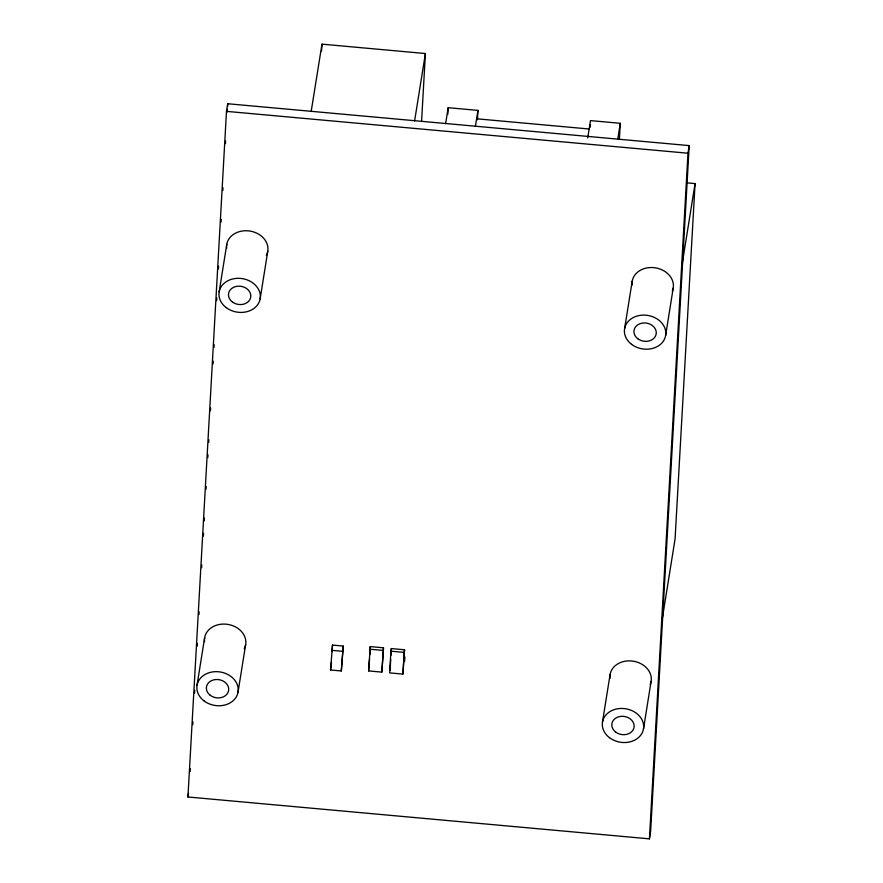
<?xml version="1.0" encoding="UTF-8"?>
<svg xmlns="http://www.w3.org/2000/svg" width="883" height="883" viewBox="0 0 883 883"><rect width="100%" height="100%" fill="white"/><g stroke="black" fill="none" stroke-linecap="round" stroke-linejoin="round"><path stroke-width="1.32" d="M187.936 796.985L226.489 111.357L227.715 103.741L689.193 145.607L650.639 831.234L649.424 838.85L187.936 796.985L188.554 793.177M190.165 771.466L190.32 768.718M192.803 724.656L192.958 721.908M194.58 692.989L194.735 690.241M197.207 646.179L197.362 643.431M198.995 614.513L199.15 611.764M201.622 567.703L201.777 564.954M203.399 536.047L203.554 533.288M204.26 520.893L204.414 518.144M206.037 489.237L206.192 486.478M207.814 457.571L207.969 454.811M208.664 442.427L208.818 439.668M210.452 410.761L210.607 408.001M213.079 363.951L213.233 361.191M214.006 347.427L214.161 344.668M216.644 300.617L216.799 297.858M218.421 268.951L218.576 266.202M221.059 222.141L221.214 219.392M222.836 190.474L222.991 187.726M225.463 143.664L225.618 140.916M227.251 111.998L227.406 109.249M227.56 106.49L227.715 103.741M321.589 50.949L321.975 44.15L425.396 53.532L421.577 121.534M330.551 669.987L332.494 645.087L343.244 646.058L341.302 670.959L330.551 669.987L331.533 662.129M332.118 651.643L332.494 645.087M341.302 670.959L343.244 646.058M368.619 670.914L370.253 646.599L383.498 647.802L381.853 672.118L368.619 670.914L369.569 658.806M369.8 654.733L370.253 646.599M381.853 672.118L383.498 647.802M390.904 651.19L389.69 672.89L402.924 674.093L404.569 649.778L391.324 648.575L390.904 651.19L404.149 652.394L404.569 649.778M390.109 670.274L390.716 659.424M390.948 655.363L391.324 648.575M402.924 674.093L404.149 652.394M404.668 661.08L404.889 657.007M447.802 114.371L448.178 107.693L477.957 110.386L477.438 119.746M590.12 127.284L590.263 124.613M619.38 139.337L620.285 123.3L590.495 120.607L587.725 137.925M649.424 838.85L687.978 153.223L689.193 145.607M686.831 182.847L695.064 183.587L675.076 538.95L661.797 621.875M219.161 291.843L226.776 244.26M197.041 685.175L204.657 637.592M260.143 298.896L267.759 251.324M311.169 111.556L321.975 44.15M238.024 692.239L245.651 644.656M414.602 120.938L425.396 53.532M445.617 123.675L448.178 107.693M475.396 126.379L477.957 110.386M617.725 139.293L620.285 123.3M624.601 328.631L632.228 281.048M602.493 721.963L610.109 674.38M665.594 335.683L673.21 288.112M682.217 263.796L695.064 183.587M643.475 729.027L651.091 681.444M476.941 118.819L589.082 128.995M226.489 111.357L687.978 153.223M369.834 649.215L383.079 650.418M331.655 650.318L342.405 651.29M204.547 641.687A20.795 16.954 9.1 0 1 228.311 624.469A20.795 16.954 9.1 0 1 244.205 648.806M226.655 248.344A20.795 16.954 9.1 0 1 250.43 231.136A20.795 16.954 9.1 0 1 266.324 255.474M609.987 678.464A20.795 16.954 9.1 0 1 633.034 661.135A20.795 16.954 9.1 0 1 650.186 684.491M632.107 285.132A20.795 16.954 9.1 0 1 655.142 267.803A20.795 16.954 9.1 0 1 672.294 291.158M203.995 700.87A20.795 16.954 9.1 0 0 237.869 692.978A20.795 16.954 9.1 0 0 210.728 672.272A20.795 16.954 9.1 0 0 203.995 700.87M210.22 695.274A11.225 9.15 9.1 0 0 228.52 691.014A11.225 9.15 9.1 0 0 213.863 679.833A11.225 9.15 9.1 0 0 210.22 695.274M226.114 307.538A20.795 16.954 9.1 0 0 259.988 299.635A20.795 16.954 9.1 0 0 232.847 278.929A20.795 16.954 9.1 0 0 226.114 307.538M232.339 301.942A11.225 9.15 9.1 0 0 250.629 297.67A11.225 9.15 9.1 0 0 235.982 286.489A11.225 9.15 9.1 0 0 232.339 301.942M609.447 737.658A20.795 16.954 9.1 0 0 643.321 729.766A20.795 16.954 9.1 0 0 616.179 709.06A20.795 16.954 9.1 0 0 609.447 737.658M615.672 732.062A11.225 9.15 9.1 0 0 633.961 727.802A11.225 9.15 9.1 0 0 619.303 716.621A11.225 9.15 9.1 0 0 615.672 732.062M631.566 344.326A20.795 16.954 9.1 0 0 665.44 336.423A20.795 16.954 9.1 0 0 638.299 315.717A20.795 16.954 9.1 0 0 631.566 344.326M637.791 338.73A11.225 9.15 9.1 0 0 656.08 334.458A11.225 9.15 9.1 0 0 641.422 323.277A11.225 9.15 9.1 0 0 637.791 338.73"/></g></svg>
